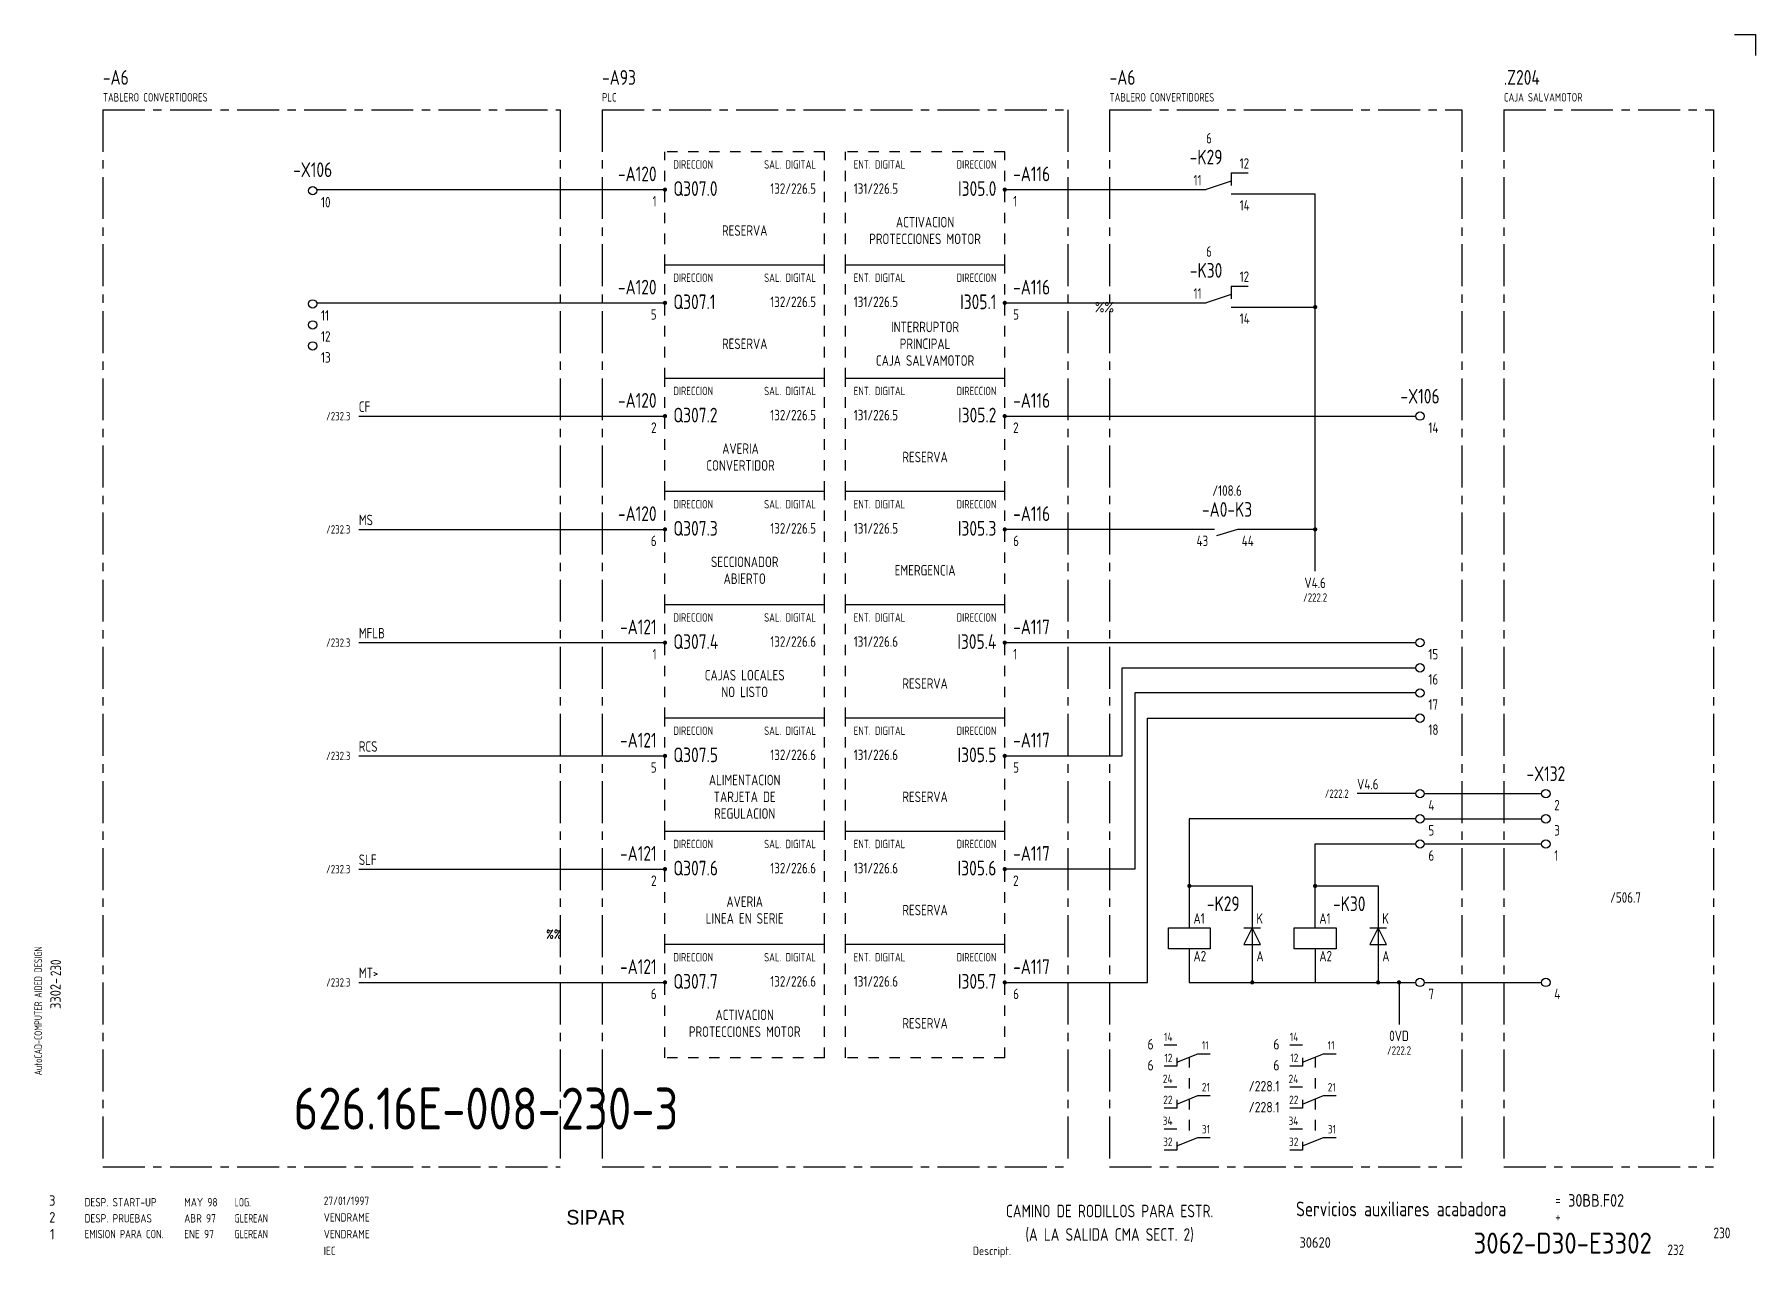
# Model space of a CAD drawing. Extents: x 10 to 420, y 5 to 297.
import ezdxf
from ezdxf.enums import TextEntityAlignment as Align

# ---------------------------------------------------------------- set-up
doc = ezdxf.new("R2010")
doc.units = 0
doc.header["$LTSCALE"] = 8
doc.header["$MEASUREMENT"] = 0
doc.linetypes.add('CENTER', pattern=[2, 1.25, -0.25, 0.25, -0.25])
doc.linetypes.add('HIDDEN1', pattern=[0.625, 0.3125, -0.3125])
doc.layers.get('0').update_dxf_attribs({"linetype": 'CONTINUOUS'})
doc.layers.add('CART', color=7, linetype='CONTINUOUS')
doc.styles.add('DIN', font='DIN', dxfattribs={"width": 0.85})
doc.styles.add('SIMPLEX', font='SIMPLEX', dxfattribs={"width": 0.9})
doc.styles.add('UNIV', font='UNIV')

# ---------------------------------------------------------------- blocks, each defined once
blk = doc.blocks.new('WB-FG100')
at = {"layer": 'CART', "color": 1}
for p, q in [((415, 297), (420, 297)), ((420, 297), (420, 292))]:
    blk.add_line(p, q, dxfattribs=at)
at = {"layer": 'CART', "color": 1, "style": 'DIN', "width": 0.8}
blk.add_text('AutoCAD-COMPUTER AIDED DESIGN', height=1.8, rotation=90, dxfattribs=at).set_placement((11.47, 48.84))
at = {"layer": 'CART', "color": 3, "style": 'DIN', "width": 0.8}
for s, p in [('=', (372.24, 17.91)), ('+', (372.24, 13.87))]:
    blk.add_text(s, height=2.5, dxfattribs=at).set_placement(p)
at = {"layer": 'CART', "color": 7, "style": 'DIN', "width": 0.9}
blk.add_attdef('FILE', text='', height=2.5, rotation=90, dxfattribs=at).set_placement((15.95, 68.38), align=Align.CENTER)
for tag, p in [('MOD-3', (13.92, 19)), ('MOD-2', (13.92, 15)), ('MOD-1', (13.92, 11)), ('NR.COMMESSA', (315, 9))]:
    blk.add_attdef(tag, text='', height=2.5, dxfattribs=at).set_placement(p, align=Align.MIDDLE)
at = {"layer": 'CART', "color": 7, "style": 'DIN'}
for tag, width, p in [('REV-3', 0.9, (21.66, 19)), ('DATA-3', 0.9, (45.37, 19)), ('NOME-3', 0.9, (57.37, 19)), ('REV-2', 0.9, (21.66, 15)), ('DATA-2', 0.9, (45.37, 15)), ('NOME-2', 0.9, (57.37, 15)), ('REV-1', 0.9, (21.66, 11)), ('DATA-1', 0.9, (45.37, 11)), ('NOME-1', 0.7, (57.37, 11))]:
    blk.add_attdef(tag, text='', height=2, dxfattribs=dict(at, width=width)).set_placement(p, align=Align.MIDDLE_LEFT)
at = {"layer": 'CART', "color": 7, "style": 'DIN', "width": 0.9}
for tag, p, height in [('DATA', (78.64, 17.94), 2), ('ESECUTORE', (78.64, 13.97), 2), ('CONTROLLORE', (78.64, 9.99), 2), ('SEGUE', (398.93, 5.65), 2.8), ('NORMA', (78.64, 6.01), 2)]:
    blk.add_attdef(tag, p, '', height=height, dxfattribs=at)
at = {"layer": 'CART', "color": 2, "style": 'DIN', "width": 0.9}
for tag, p in [('TITOLO-1/3', (266.5, 18.23)), ('TITOLO-1/2', (266.5, 15.73)), ('TITOLO-2/3', (266.5, 13.18)), ('TITOLO-2/2', (266.5, 10.68)), ('TITOLO-3/3', (266.5, 8.13))]:
    blk.add_attdef(tag, text='', height=3.5, dxfattribs=at).set_placement(p, align=Align.MIDDLE)
at = {"layer": 'CART', "color": 3, "style": 'DIN', "width": 0.9}
blk.add_attdef('ASSIEME', text='', height=3.5, dxfattribs=at).set_placement((334, 17), align=Align.MIDDLE)
at = {"layer": 'CART', "color": 3, "style": 'DIN', "width": 0.85}
for tag, p in [('=', (375.33, 16.63)), ('+', (375.33, 12.76))]:
    blk.add_attdef(tag, text='', height=3, dxfattribs=at).set_placement(p, align=Align.BOTTOM_LEFT)
at = {"layer": 'CART', "color": 3, "style": 'DIN', "width": 0.9}
blk.add_attdef('FOGLIO', text='', height=2.8, dxfattribs=at).set_placement((414.2, 9.56), align=Align.RIGHT)
at = {"layer": 'CART', "color": 2, "style": 'DIN', "width": 0.9}
blk.add_attdef('DISEGNO', text='', height=5, dxfattribs=at).set_placement((395.27, 6.35), align=Align.RIGHT)
at = {"layer": 'CART', "color": 1, "style": 'DIN', "width": 0.9}
blk.add_attdef('TIPOLOGIA', (233.37, 6), '', height=2, dxfattribs=at)
blk = doc.blocks.new('B5-3')
at = {"linetype": 'Continuous', "const_width": 0.5}
blk.add_lwpolyline([(-0.25, 0, 1), (0.25, 0, 1)], format="xyb", close=True, dxfattribs=at)
blk = doc.blocks.new('DESP')
at = {"linetype": 'Continuous', "style": 'DIN'}
for s, width, p in [('DESP. START-UP', 0.85, (21.62, 17.59)), ('MAY 98', 0.85, (45.38, 17.59)), ('LOG.', 0.7, (57.38, 17.59))]:
    blk.add_text(s, height=2, dxfattribs=dict(at, width=width)).set_placement(p)

msp = doc.modelspace()

# ---------------------------------------------------------------- linework, layer by layer
at = {"color": 3, "linetype": 'CENTER'}
for p, q in [((26, 279), (26, 27)), ((26, 279), (135, 279)), ((135, 279), (135, 27)), ((145, 279), (256, 279)), ((145, 279), (145, 27)), ((256, 279), (256, 27)), ((266, 279), (266, 27)), ((266, 279), (350, 279)), ((350, 279), (350, 27)), ((360, 279), (360, 27)), ((360, 279), (410, 279)), ((410, 279), (410, 27)), ((26, 27), (135, 27)), ((145, 27), (256, 27)), ((266, 27), (350, 27)), ((360, 27), (410, 27))]:
    msp.add_line(p, q, dxfattribs=at)
at = {"linetype": 'HIDDEN1'}
for p, q in [((198, 269), (160, 269)), ((160, 242), (160, 269)), ((198, 242), (198, 269)), ((203, 242), (203, 269)), ((241, 269), (203, 269)), ((241, 242), (241, 269)), ((160, 215), (160, 242)), ((198, 215), (198, 242)), ((203, 215), (203, 242)), ((241, 215), (241, 242)), ((160, 188), (160, 215)), ((198, 188), (198, 215)), ((203, 188), (203, 215)), ((241, 188), (241, 215)), ((160, 161), (160, 188)), ((198, 161), (198, 188)), ((203, 161), (203, 188)), ((241, 161), (241, 188)), ((160, 134), (160, 161)), ((198, 134), (198, 161)), ((203, 134), (203, 161)), ((241, 134), (241, 161)), ((160, 107), (160, 134)), ((198, 107), (198, 134)), ((203, 107), (203, 134)), ((241, 107), (241, 134)), ((160, 80), (160, 107)), ((198, 80), (198, 107)), ((203, 80), (203, 107)), ((241, 80), (241, 107)), ((160, 53), (160, 80)), ((198, 53), (198, 80)), ((203, 53), (203, 80)), ((241, 53), (241, 80)), ((198, 53), (160, 53)), ((241, 53), (203, 53)), ((285, 53.2), (285, 33.2)), ((315, 53.2), (315, 33.2))]:
    msp.add_line(p, q, dxfattribs=at)
for p, q in [((295, 264), (299, 264)), ((295, 264), (295, 261)), ((77, 260), (160, 260)), ((295, 262), (289, 260)), ((315, 169), (315, 259)), ((198, 242), (160, 242)), ((295, 235), (289, 233)), ((295, 237), (299, 237)), ((295, 237), (295, 234)), ((77, 233), (160, 233)), ((198, 215), (160, 215)), ((87, 206), (160, 206)), ((198, 188), (160, 188)), ((87, 179), (160, 179)), ((291, 179), (241, 179)), ((296.5, 179), (291.5, 177.5)), ((315, 179), (296.5, 179)), ((198, 161), (160, 161)), ((87, 152), (160, 152)), ((198, 134), (160, 134)), ((87, 125), (160, 125)), ((198, 107), (160, 107)), ((87, 98), (160, 98)), ((300, 94), (300, 71)), ((330, 94), (330, 71)), ((298, 84), (302, 84)), ((300, 84), (298, 80)), ((302, 80), (300, 84)), ((330, 84), (328, 80)), ((328, 84), (332, 84)), ((332, 80), (330, 84)), ((198, 80), (160, 80)), ((285, 79), (285, 71)), ((298, 80), (302, 80)), ((315, 79), (315, 71)), ((328, 80), (332, 80)), ((87, 71), (160, 71)), ((282, 56), (279, 56)), ((282, 52), (287, 54)), ((287, 54), (290, 54)), ((312, 56), (309, 56)), ((312, 52), (317, 54)), ((317, 54), (320, 54)), ((282, 51), (279, 51)), ((282, 53), (282, 51)), ((312, 51), (309, 51)), ((312, 53), (312, 51)), ((282, 46), (279, 46)), ((312, 46), (309, 46)), ((282, 42), (287, 44)), ((282, 43), (282, 41)), ((287, 44), (290, 44)), ((312, 42), (317, 44)), ((312, 43), (312, 41)), ((317, 44), (320, 44)), ((282, 41), (279, 41)), ((312, 41), (309, 41)), ((282, 36), (279, 36)), ((282, 32), (287, 34)), ((282, 33), (282, 31)), ((287, 34), (290, 34)), ((312, 36), (309, 36)), ((312, 32), (317, 34)), ((312, 33), (312, 31)), ((317, 34), (320, 34)), ((282, 31), (279, 31)), ((312, 31), (309, 31))]:
    msp.add_line(p, q)
at = {"color": 7}
for p, q in [((241, 260), (289, 260)), ((241, 233), (289, 233)), ((241, 206), (339, 206)), ((241, 152), (339, 152))]:
    msp.add_line(p, q, dxfattribs=at)
at = {"linetype": 'Continuous'}
for p, q in [((295, 259), (315, 259)), ((241, 242), (203, 242)), ((295, 232), (315, 232)), ((241, 215), (203, 215)), ((241, 188), (203, 188)), ((241, 161), (203, 161)), ((269, 125), (269, 146)), ((269, 146), (339, 146)), ((339, 140), (272, 140)), ((272, 140), (272, 98)), ((241, 134), (203, 134)), ((275, 71), (275, 134)), ((275, 134), (339, 134)), ((241, 125), (269, 125)), ((339, 116), (325, 116)), ((341, 116), (369, 116)), ((241, 107), (203, 107)), ((339, 110), (285, 110)), ((285, 110), (285, 84)), ((341, 110), (369, 110)), ((315, 84), (315, 104)), ((315, 104), (339, 104)), ((341, 104), (369, 104)), ((272, 98), (241, 98)), ((285, 94), (300, 94)), ((315, 94), (330, 94)), ((280, 84), (290, 84)), ((280, 79), (280, 84)), ((290, 84), (290, 79)), ((310, 79), (310, 84)), ((310, 84), (320, 84)), ((320, 84), (320, 79)), ((241, 80), (203, 80)), ((290, 79), (280, 79)), ((320, 79), (310, 79)), ((241, 71), (275, 71)), ((285, 71), (339, 71)), ((335, 71), (335, 61)), ((341, 71), (369, 71))]:
    msp.add_line(p, q, dxfattribs=at)
at = {"linetype": 'Continuous', "const_width": 0.5}
for points in [[(314.75, 232, 1), (315.25, 232, 1)], [(314.75, 179, 1), (315.25, 179, 1)], [(284.75, 94, 1), (285.25, 94, 1)], [(314.75, 94, 1), (315.25, 94, 1)], [(299.75, 71, 1), (300.25, 71, 1)], [(329.75, 71, 1), (330.25, 71, 1)], [(334.75, 71, 1), (335.25, 71, 1)]]:
    msp.add_lwpolyline(points, format="xyb", close=True, dxfattribs=at)
for centre in [(76, 259.75), (76, 232.75), (76, 227.75), (76, 222.75), (340, 206), (340, 152), (340, 146), (340, 140), (340, 134), (340, 116), (370, 116), (340, 110), (370, 110), (340, 104), (370, 104), (340, 71), (370, 71)]:
    msp.add_circle(centre, 1)

# ---------------------------------------------------------------- block references
for p in [(160, 260), (241, 260), (160, 233), (241, 233), (160, 206), (241, 206), (160, 179), (241, 179), (160, 152), (241, 152), (160, 125), (241, 125), (160, 98), (241, 98), (160, 71), (241, 71)]:
    msp.add_blockref('B5-3', p)
at = {"linetype": 'Continuous'}
msp.add_blockref('DESP', (0, 0), dxfattribs=at)
at = {"layer": 'CART'}
ref = msp.add_blockref('WB-FG100', (0, 0), dxfattribs=at)
ref.add_attrib('TIPOLOGIA', 'Descript.', (233.37, 6), dxfattribs={"color": 1, "height": 2, "style": 'DIN', "width": 0.9})
ref.add_attrib('ASSIEME', 'Servicios auxiliares acabadora', dxfattribs={"color": 3, "height": 3.5, "style": 'DIN', "width": 0.8}).set_placement((335.5, 17), align=Align.MIDDLE)
ref.add_attrib('=', '30BB.F02', dxfattribs={"color": 3, "height": 3, "style": 'DIN', "width": 0.85}).set_placement((375.33, 16.63), align=Align.BOTTOM_LEFT)
ref.add_attrib('NR.COMMESSA', '30620', dxfattribs={"color": 7, "height": 2.5, "style": 'DIN', "width": 0.9}).set_placement((315, 9), align=Align.MIDDLE)
ref.add_attrib('DISEGNO', '3062-D30-E3302', dxfattribs={"color": 2, "height": 5, "style": 'DIN', "width": 0.9}).set_placement((395.27, 6.35), align=Align.RIGHT)
ref.add_attrib('DATA', '27/01/1997', (78.64, 17.94), dxfattribs={"color": 7, "height": 2, "style": 'DIN', "width": 0.85})
ref.add_attrib('ESECUTORE', 'VENDRAME', (78.64, 13.97), dxfattribs={"color": 7, "height": 2, "style": 'DIN', "width": 0.85})
ref.add_attrib('CONTROLLORE', 'VENDRAME', (78.64, 9.99), dxfattribs={"color": 7, "height": 2, "style": 'DIN', "width": 0.85})
ref.add_attrib('NORMA', 'IEC', (78.64, 6.01), dxfattribs={"color": 7, "height": 2, "style": 'DIN', "width": 0.85})
ref.add_attrib('MOD-1', '1', dxfattribs={"color": 7, "height": 2.5, "style": 'DIN', "width": 0.9}).set_placement((13.92, 11), align=Align.MIDDLE)
ref.add_attrib('REV-1', 'EMISION PARA CON.', dxfattribs={"color": 7, "height": 2, "style": 'DIN', "width": 0.8}).set_placement((21.66, 11), align=Align.MIDDLE_LEFT)
ref.add_attrib('DATA-1', 'ENE 97', dxfattribs={"color": 7, "height": 2, "style": 'DIN', "width": 0.85}).set_placement((45.37, 11), align=Align.MIDDLE_LEFT)
ref.add_attrib('NOME-1', 'GLEREAN', dxfattribs={"color": 7, "height": 2, "style": 'DIN', "width": 0.7}).set_placement((57.37, 11), align=Align.MIDDLE_LEFT)
ref.add_attrib('MOD-2', '2', dxfattribs={"color": 7, "height": 2.5, "style": 'DIN', "width": 0.9}).set_placement((13.92, 15), align=Align.MIDDLE)
ref.add_attrib('MOD-3', '3', dxfattribs={"color": 7, "height": 2.5, "style": 'DIN', "width": 0.9}).set_placement((13.92, 19), align=Align.MIDDLE)
ref.add_attrib('FILE', '3302-', dxfattribs={"color": 7, "height": 2.5, "rotation": 90, "style": 'DIN', "width": 0.9}).set_placement((15.95, 68.38), align=Align.CENTER)

# ---------------------------------------------------------------- texts
at = {"color": 3, "style": 'DIN', "width": 0.8}
for s, p in [('-A6', (26, 285)), ('-A93', (145, 285)), ('-A6', (266, 285)), ('.Z204', (360, 285)), ('-A116', (243, 262)), ('Q307.0', (162, 258.5)), ('-A116', (243, 235)), ('Q307.1', (162, 231.5)), ('-A116', (243, 208)), ('Q307.2', (162, 204.5)), ('Q307.3', (162, 177.5)), ('-A116', (243, 181)), ('-A117', (243, 154)), ('Q307.4', (162, 150.5)), ('-A117', (243, 127)), ('Q307.5', (162, 123.5)), ('-A117', (243, 100)), ('Q307.6', (162, 96.5)), ('-A117', (243, 73)), ('Q307.7', (162, 69.5))]:
    msp.add_text(s, height=3.5, dxfattribs=at).set_placement(p)
at = {"style": 'DIN'}
for s, height, width, p in [('TABLERO CONVERTIDORES', 2, 0.8, (26, 281)), ('PLC', 2, 0.8, (145, 281)), ('TABLERO CONVERTIDORES', 2, 0.8, (266, 281)), ('CAJA SALVAMOTOR', 2, 0.8, (360, 281)), ('6', 2.5, 0.8, (289, 271)), ('12', 2.5, 0.8, (297, 265)), ('11', 2.5, 0.8, (286, 261)), ('131/226.5', 2.5, 0.8, (205, 259)), ('10', 2.5, 0.8, (78, 255.75)), ('1', 2.5, 0.8, (243, 256)), ('14', 2.5, 0.8, (297, 255)), ('6', 2.5, 0.8, (289, 244)), ('12', 2.5, 0.8, (297, 238)), ('131/226.5', 2.5, 0.8, (205, 232)), ('11', 2.5, 0.8, (286, 234)), ('11', 2.5, 0.8, (78, 228.75)), ('5', 2.5, 0.8, (243, 229)), ('%%', 2.5, 0.85, (262.5, 230.75)), ('14', 2.5, 0.8, (297, 228)), ('12', 2.5, 0.8, (78, 223.75)), ('13', 2.5, 0.8, (78, 218.75)), ('CF', 2.5, 0.8, (87, 207)), ('131/226.5', 2.5, 0.8, (205, 205)), ('2', 2.5, 0.8, (243, 202)), ('14', 2.5, 0.8, (342, 202)), ('MS', 2.5, 0.8, (87, 180)), ('131/226.5', 2.5, 0.8, (205, 178)), ('6', 2.5, 0.8, (243, 175)), ('44', 2.5, 0.8, (297.5, 175)), ('MFLB', 2.5, 0.8, (87, 153)), ('131/226.6', 2.5, 0.8, (205, 151)), ('1', 2.5, 0.8, (243, 148)), ('15', 2.5, 0.8, (342, 148)), ('16', 2.5, 0.8, (342, 142)), ('17', 2.5, 0.8, (342, 136)), ('18', 2.5, 0.8, (342, 130)), ('RCS', 2.5, 0.8, (87, 126)), ('131/226.6', 2.5, 0.8, (205, 124)), ('5', 2.5, 0.8, (243, 121)), ('V4.6', 2.5, 0.8, (325, 117)), ('4', 2.5, 0.8, (342, 112)), ('2', 2.5, 0.8, (372, 112)), ('5', 2.5, 0.8, (342, 106)), ('3', 2.5, 0.8, (372, 106)), ('SLF', 2.5, 0.8, (87, 99)), ('131/226.6', 2.5, 0.8, (205, 97)), ('6', 2.5, 0.8, (342, 100)), ('1', 2.5, 0.8, (372, 100)), ('2', 2.5, 0.8, (243, 94)), ('A1', 2.5, 0.8, (286, 85)), ('K', 2.5, 0.8, (301, 85)), ('A1', 2.5, 0.8, (316, 85)), ('K', 2.5, 0.8, (331, 85)), ('A2', 2.5, 0.8, (286, 76)), ('A', 2.5, 0.8, (301, 76)), ('A2', 2.5, 0.8, (316, 76)), ('A', 2.5, 0.8, (331, 76)), ('MT>', 2.5, 0.8, (87, 72)), ('131/226.6', 2.5, 0.8, (205, 70)), ('6', 2.5, 0.8, (243, 67)), ('7', 2.5, 0.8, (342, 67)), ('4', 2.5, 0.8, (372, 67)), ('11', 2, 0.85, (288, 55)), ('11', 2, 0.85, (318, 55)), ('21', 2, 0.85, (288, 45)), ('21', 2, 0.85, (318, 45)), ('31', 2, 0.85, (288, 35)), ('31', 2, 0.85, (318, 35)), ('232', 2.5, 0.8, (399, 6))]:
    msp.add_text(s, height=height, dxfattribs=dict(at, width=width)).set_placement(p)
at = {"color": 1, "style": 'DIN', "width": 0.8}
for s, p in [('DIRECCION', (162, 265)), ('ENT. DIGITAL', (205, 265)), ('DIRECCION', (162, 238)), ('ENT. DIGITAL', (205, 238)), ('DIRECCION', (162, 211)), ('ENT. DIGITAL', (205, 211)), ('DIRECCION', (162, 184)), ('ENT. DIGITAL', (205, 184)), ('DIRECCION', (162, 157)), ('ENT. DIGITAL', (205, 157)), ('DIRECCION', (162, 130)), ('ENT. DIGITAL', (205, 130)), ('DIRECCION', (162, 103)), ('ENT. DIGITAL', (205, 103)), ('DIRECCION', (162, 76)), ('ENT. DIGITAL', (205, 76))]:
    msp.add_text(s, height=2, dxfattribs=at).set_placement(p)
for s, p in [('SAL. DIGITAL', (196, 265)), ('DIRECCION', (239, 265)), ('SAL. DIGITAL', (196, 238)), ('DIRECCION', (239, 238)), ('SAL. DIGITAL', (196, 211)), ('DIRECCION', (239, 211)), ('SAL. DIGITAL', (196, 184)), ('DIRECCION', (239, 184)), ('SAL. DIGITAL', (196, 157)), ('DIRECCION', (239, 157)), ('SAL. DIGITAL', (196, 130)), ('DIRECCION', (239, 130)), ('SAL. DIGITAL', (196, 103)), ('DIRECCION', (239, 103)), ('SAL. DIGITAL', (196, 76)), ('DIRECCION', (239, 76))]:
    msp.add_text(s, height=2, dxfattribs=at).set_placement(p, align=Align.RIGHT)
at = {"color": 3, "style": 'DIN', "width": 0.8}
for s, height, p in [('-K29', 3.5, (289, 266)), ('-X106', 3.5, (76, 263)), ('-K30', 3.5, (289, 239)), ('-X106', 3.5, (340, 209)), ('-A0-K3', 3.5, (294, 182)), ('-X132', 3.5, (370, 119)), ('CAMINO DE RODILLOS PARA ESTR.', 3, (266, 15)), ('(A LA SALIDA CMA SECT. 2)', 3, (266, 9.4))]:
    msp.add_text(s, height=height, dxfattribs=at).set_placement(p, align=Align.CENTER)
for s, height, p in [('-A120', 3.5, (158, 262)), ('I305.0', 3.5, (239, 258.5)), ('-A120', 3.5, (158, 235)), ('I305.1', 3.5, (239, 231.5)), ('-A120', 3.5, (158, 208)), ('I305.2', 3.5, (239, 204.5)), ('-A120', 3.5, (158, 181)), ('I305.3', 3.5, (239, 177.5)), ('-A121', 3.5, (158, 154)), ('I305.4', 3.5, (239, 150.5)), ('-A121', 3.5, (158, 127)), ('I305.5', 3.5, (239, 123.5)), ('-A121', 3.5, (158, 100)), ('I305.6', 3.5, (239, 96.5)), ('-K29', 3.5, (297, 88)), ('-K30', 3.5, (327, 88)), ('-A121', 3.5, (158, 73)), ('I305.7', 3.5, (239, 69.5)), ('230', 2.56, (414, 10))]:
    msp.add_text(s, height=height, dxfattribs=at).set_placement(p, align=Align.RIGHT)
at = {"style": 'DIN'}
for s, height, width, p in [('132/226.5', 2.5, 0.8, (196, 259)), ('1', 2.5, 0.8, (158, 256)), ('132/226.5', 2.5, 0.8, (196, 232)), ('5', 2.5, 0.8, (158, 229)), ('/232.3', 2, 0.8, (85, 205)), ('132/226.5', 2.5, 0.8, (196, 205)), ('2', 2.5, 0.8, (158, 202)), ('/232.3', 2, 0.8, (85, 178)), ('6', 2.5, 0.8, (158, 175)), ('132/226.5', 2.5, 0.8, (196, 178)), ('43', 2.5, 0.8, (289.5, 175)), ('/232.3', 2, 0.8, (85, 151)), ('132/226.6', 2.5, 0.8, (196, 151)), ('1', 2.5, 0.8, (158, 148)), ('/232.3', 2, 0.8, (85, 124)), ('5', 2.5, 0.8, (158, 121)), ('132/226.6', 2.5, 0.8, (196, 124)), ('/222.2', 2, 0.8, (323, 115)), ('/232.3', 2, 0.8, (85, 97)), ('132/226.6', 2.5, 0.8, (196, 97)), ('2', 2.5, 0.8, (158, 94)), ('/232.3', 2, 0.8, (85, 70)), ('132/226.6', 2.5, 0.8, (196, 70)), ('6', 2.5, 0.8, (158, 67)), ('6', 2.5, 0.85, (276.5, 55)), ('14', 2, 0.85, (281, 57)), ('6', 2.5, 0.85, (306.5, 55)), ('14', 2, 0.85, (311, 57)), ('12', 2, 0.85, (281, 52)), ('12', 2, 0.85, (311, 52)), ('6', 2.5, 0.85, (276.5, 50)), ('6', 2.5, 0.85, (306.5, 50)), ('24', 2, 0.85, (281, 47)), ('/228.1', 2.5, 0.85, (306.5, 45)), ('24', 2, 0.85, (311, 47)), ('22', 2, 0.85, (281, 42)), ('/228.1', 2.5, 0.85, (306.5, 40)), ('22', 2, 0.85, (311, 42)), ('34', 2, 0.85, (281, 37)), ('34', 2, 0.85, (311, 37)), ('32', 2, 0.85, (281, 32)), ('32', 2, 0.85, (311, 32))]:
    msp.add_text(s, height=height, dxfattribs=dict(at, width=width)).set_placement(p, align=Align.RIGHT)
at = {"style": 'DIN', "width": 0.8}
for s, height, p in [('RESERVA', 2.5, (179, 249)), ('ACTIVACION', 2.5, (222, 251)), ('PROTECCIONES MOTOR', 2.5, (222, 247)), ('INTERRUPTOR', 2.5, (222, 226)), ('RESERVA', 2.5, (179, 222)), ('PRINCIPAL', 2.5, (222, 222)), ('CAJA SALVAMOTOR', 2.5, (222, 218)), ('AVERIA', 2.5, (178, 197)), ('RESERVA', 2.5, (222, 195)), ('CONVERTIDOR', 2.5, (178, 193)), ('/108.6', 2.5, (294, 187)), ('SECCIONADOR', 2.5, (179, 170)), ('ABIERTO', 2.5, (179, 166)), ('EMERGENCIA', 2.5, (222, 168)), ('V4.6', 2.5, (315, 165)), ('/222.2', 2, (315, 161.76)), ('CAJAS LOCALES', 2.5, (179, 143)), ('NO LISTO', 2.5, (179, 139)), ('RESERVA', 2.5, (222, 141)), ('ALIMENTACION', 2.5, (179, 118)), ('TARJETA DE', 2.5, (179, 114)), ('RESERVA', 2.5, (222, 114)), ('REGULACION', 2.5, (179, 110)), ('AVERIA', 2.5, (179, 89)), ('/506.7', 2.5, (389, 90)), ('LINEA EN SERIE', 2.5, (179, 85)), ('RESERVA', 2.5, (222, 87)), ('ACTIVACION', 2.5, (179, 62)), ('RESERVA', 2.5, (222, 60)), ('PROTECCIONES MOTOR', 2.5, (179, 58)), ('0VD', 2.5, (335, 57)), ('/222.2', 2, (335, 53.76))]:
    msp.add_text(s, height=height, dxfattribs=at).set_placement(p, align=Align.CENTER)
at = {"color": 7, "linetype": 'Continuous', "style": 'SIMPLEX', "width": 0.9}
msp.add_text('%%', height=2, dxfattribs=at).set_placement((133.5, 82.5), align=Align.MIDDLE)
at = {"style": 'DIN', "width": 0.8}
msp.add_text('230', height=2.5, rotation=90, dxfattribs=at).set_placement((16, 72.5))
at = {"linetype": 'Continuous', "style": 'DIN'}
for s, width, p in [('DESP. PRUEBAS', 0.85, (21.62, 13.75)), ('ABR 97', 0.85, (45.38, 13.75)), ('GLEREAN', 0.7, (57.38, 13.75))]:
    msp.add_text(s, height=2, dxfattribs=dict(at, width=width)).set_placement(p)
at = {"color": 2, "insert": (71.47, 45.92), "char_height": 10, "width": 111.0411, "attachment_point": 1, "style": 'DIN'}
msp.add_mtext('626.16E-008-230-3', dxfattribs=at)
at = {"layer": 'CART', "color": 2, "linetype": 'Continuous', "style": 'UNIV'}
msp.add_text('SIPAR', height=3.5, dxfattribs=at).set_placement((143.5, 13.25), align=Align.CENTER)

doc.saveas('drawing.dxf')
